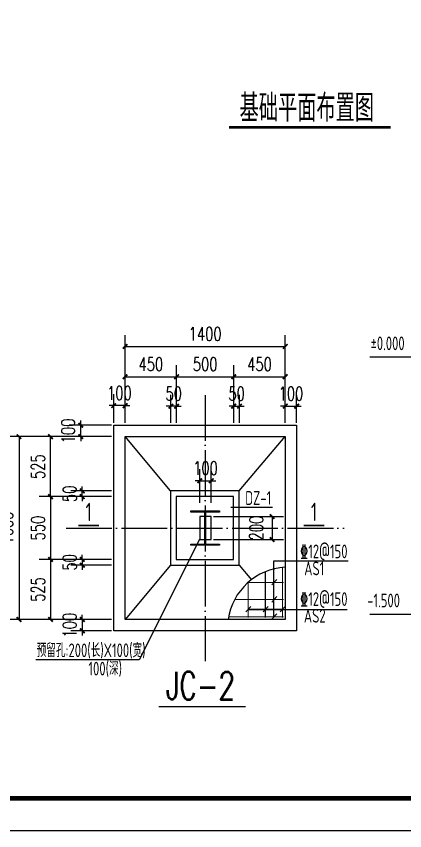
# Model space of a CAD drawing. Extents: x 180850 to 1399066, y 113487 to 334416.
# Drawn here: x 333032 to 350014, y 136382 to 172016 of the extents above; entities that cross this region are included whole.
import ezdxf
from ezdxf.enums import TextEntityAlignment as Align

# ---------------------------------------------------------------- set-up
doc = ezdxf.new("R2010")
doc.units = 0
doc.header["$LTSCALE"] = 1000
doc.linetypes.add('DOTE', pattern=[2.42, 2, -0.2, 0.02, -0.2])
for name, color, linetype in [('AXIS', 3, 'Continuous'), ('BASE_DE', 7, 'Continuous'), ('DOTE', 1, 'Continuous'), ('GZ', 50, 'Continuous'), ('NUM', 7, 'Continuous'), ('PUB_TITLE', 4, 'Continuous'), ('REIN', 1, 'Continuous'), ('TEXT', 7, 'Continuous'), ('THICK', 6, 'Continuous'), ('YCX', 90, 'Continuous'), ('引出线', 3, 'Continuous'), ('承台', 2, 'Continuous')]:
    doc.layers.add(name, color=color, linetype=linetype)
doc.styles.add('_TCH_DIM_T3', font='SIMPLEX', dxfattribs={"width": 0.705882, "bigfont": 'GBCBIG'})
doc.styles.add('TSSD_Norm', font='tssdeng.shx', dxfattribs={"bigfont": 'hztxt.shx'})
doc.dimstyles.new('TCH-200-5', dxfattribs={"dimtxt": 595, "dimasz": 200, "dimexe": 500, "dimexo": 600, "dimgap": 252.5, "dimtad": 1, "dimdec": 0, "dimlfac": 0.2, "dimzin": 0, "dimdsep": 46, "dimtxsty": '_TCH_DIM_T3', "dimblk": 'ARCHTICK', "dimcen": 0.09, "dimclrd": 124, "dimclre": 124, "dimclrt": 7, "dimazin": 2, "dimtfac": 1, "dimtdec": 0, "dimtix": 1, "dimtmove": 2, "dimatfit": 3, "dimfxl": 1, "dimtolj": 1, "dimtzin": 0, "dimarcsym": 0})

# ---------------------------------------------------------------- blocks, each defined once
blk = doc.blocks.new('_ArchTick')
at = {"color": 0, "linetype": 'ByBlock', "const_width": 0.4}
blk.add_lwpolyline([(-0.5, -0.5), (0.5, 0.5)], dxfattribs=at)
blk = doc.blocks.new('*D1289')
at = {"layer": 'AXIS', "color": 124, "lineweight": -2, "transparency": 16777216}
for p, q in [((337790, 154224), (337790, 156745)), ((340040, 154724), (340040, 156745)), ((337790, 156245), (340040, 156245))]:
    blk.add_line(p, q, dxfattribs=at)
at = {"layer": 'Defpoints', "color": 0, "transparency": 16777216}
for p in [(340040, 156245), (340040, 154124), (337790, 153624)]:
    blk.add_point(p, dxfattribs=at)
at = {"layer": 'AXIS', "color": 124, "lineweight": -2, "transparency": 16777216, "xscale": 200, "yscale": 200, "zscale": 200, "rotation": 180}
blk.add_blockref('_ArchTick', (337790, 156245), dxfattribs=at)
at = {"layer": 'AXIS', "color": 124, "lineweight": -2, "transparency": 16777216, "xscale": 200, "yscale": 200, "zscale": 200}
blk.add_blockref('_ArchTick', (340040, 156245), dxfattribs=at)
at = {"layer": 'AXIS', "color": 7, "transparency": 16777216, "insert": (338915, 156795), "char_height": 595, "attachment_point": 5, "style": '_TCH_DIM_T3'}
blk.add_mtext('\\A1;450', dxfattribs=at)
blk = doc.blocks.new('*D1290')
at = {"layer": 'AXIS', "color": 124, "lineweight": -2, "transparency": 16777216}
for p, q in [((340040, 154724), (340040, 156745)), ((342540, 154724), (342540, 156745)), ((340040, 156245), (342540, 156245))]:
    blk.add_line(p, q, dxfattribs=at)
at = {"layer": 'Defpoints', "color": 0, "transparency": 16777216}
for p in [(342540, 156245), (340040, 154124), (342540, 154124)]:
    blk.add_point(p, dxfattribs=at)
at = {"layer": 'AXIS', "color": 124, "lineweight": -2, "transparency": 16777216, "xscale": 200, "yscale": 200, "zscale": 200, "rotation": 180}
blk.add_blockref('_ArchTick', (340040, 156245), dxfattribs=at)
at = {"layer": 'AXIS', "color": 124, "lineweight": -2, "transparency": 16777216, "xscale": 200, "yscale": 200, "zscale": 200}
blk.add_blockref('_ArchTick', (342540, 156245), dxfattribs=at)
at = {"layer": 'AXIS', "color": 7, "transparency": 16777216, "insert": (341290, 156795), "char_height": 595, "attachment_point": 5, "style": '_TCH_DIM_T3'}
blk.add_mtext('\\A1;500', dxfattribs=at)
blk = doc.blocks.new('*D1291')
at = {"layer": 'AXIS', "color": 124, "lineweight": -2, "transparency": 16777216}
for p, q in [((342540, 154724), (342540, 156745)), ((344790, 154224), (344790, 156745)), ((342540, 156245), (344790, 156245))]:
    blk.add_line(p, q, dxfattribs=at)
at = {"layer": 'Defpoints', "color": 0, "transparency": 16777216}
for p in [(344790, 156245), (342540, 154124), (344790, 153624)]:
    blk.add_point(p, dxfattribs=at)
at = {"layer": 'AXIS', "color": 124, "lineweight": -2, "transparency": 16777216, "xscale": 200, "yscale": 200, "zscale": 200, "rotation": 180}
blk.add_blockref('_ArchTick', (342540, 156245), dxfattribs=at)
at = {"layer": 'AXIS', "color": 124, "lineweight": -2, "transparency": 16777216, "xscale": 200, "yscale": 200, "zscale": 200}
blk.add_blockref('_ArchTick', (344790, 156245), dxfattribs=at)
at = {"layer": 'AXIS', "color": 7, "transparency": 16777216, "insert": (343665, 156795), "char_height": 595, "attachment_point": 5, "style": '_TCH_DIM_T3'}
blk.add_mtext('\\A1;450', dxfattribs=at)
blk = doc.blocks.new('*D1292')
at = {"layer": 'AXIS', "color": 124, "lineweight": -2, "transparency": 16777216}
for p, q in [((339790, 154224), (339790, 155456)), ((340040, 154224), (340040, 155456)), ((339790, 154956), (339590, 154956)), ((340040, 154956), (339790, 154956)), ((340040, 154956), (340240, 154956))]:
    blk.add_line(p, q, dxfattribs=at)
at = {"layer": 'Defpoints', "color": 0, "transparency": 16777216}
for p in [(339790, 154956), (339790, 153624), (340040, 153624)]:
    blk.add_point(p, dxfattribs=at)
at = {"layer": 'AXIS', "color": 124, "lineweight": -2, "transparency": 16777216, "xscale": 200, "yscale": 200, "zscale": 200}
blk.add_blockref('_ArchTick', (339790, 154956), dxfattribs=at)
at = {"layer": 'AXIS', "color": 124, "lineweight": -2, "transparency": 16777216, "xscale": 200, "yscale": 200, "zscale": 200, "rotation": 180}
blk.add_blockref('_ArchTick', (340040, 154956), dxfattribs=at)
at = {"layer": 'AXIS', "color": 7, "transparency": 16777216, "insert": (339915, 155506), "char_height": 595, "attachment_point": 5, "style": '_TCH_DIM_T3'}
blk.add_mtext('\\A1;50', dxfattribs=at)
blk = doc.blocks.new('*D1293')
at = {"layer": 'AXIS', "color": 124, "lineweight": -2, "transparency": 16777216}
for p, q in [((342540, 154224), (342540, 155456)), ((342790, 154224), (342790, 155456)), ((342540, 154956), (342340, 154956)), ((342540, 154956), (342790, 154956)), ((342790, 154956), (342990, 154956))]:
    blk.add_line(p, q, dxfattribs=at)
at = {"layer": 'Defpoints', "color": 0, "transparency": 16777216}
for p in [(342790, 154956), (342540, 153624), (342790, 153624)]:
    blk.add_point(p, dxfattribs=at)
at = {"layer": 'AXIS', "color": 124, "lineweight": -2, "transparency": 16777216, "xscale": 200, "yscale": 200, "zscale": 200}
blk.add_blockref('_ArchTick', (342540, 154956), dxfattribs=at)
at = {"layer": 'AXIS', "color": 124, "lineweight": -2, "transparency": 16777216, "xscale": 200, "yscale": 200, "zscale": 200, "rotation": 180}
blk.add_blockref('_ArchTick', (342790, 154956), dxfattribs=at)
at = {"layer": 'AXIS', "color": 7, "transparency": 16777216, "insert": (342665, 155506), "char_height": 595, "attachment_point": 5, "style": '_TCH_DIM_T3'}
blk.add_mtext('\\A1;50', dxfattribs=at)
blk = doc.blocks.new('*D1294')
at = {"layer": 'AXIS', "color": 124, "lineweight": -2, "transparency": 16777216}
for p, q in [((337290, 154224), (337290, 155480)), ((337790, 154224), (337790, 155480)), ((337290, 154980), (337090, 154980)), ((337790, 154980), (337290, 154980)), ((337790, 154980), (337990, 154980))]:
    blk.add_line(p, q, dxfattribs=at)
at = {"layer": 'Defpoints', "color": 0, "transparency": 16777216}
for p in [(337290, 154980), (337290, 153624), (337790, 153624)]:
    blk.add_point(p, dxfattribs=at)
at = {"layer": 'AXIS', "color": 124, "lineweight": -2, "transparency": 16777216, "xscale": 200, "yscale": 200, "zscale": 200}
blk.add_blockref('_ArchTick', (337290, 154980), dxfattribs=at)
at = {"layer": 'AXIS', "color": 124, "lineweight": -2, "transparency": 16777216, "xscale": 200, "yscale": 200, "zscale": 200, "rotation": 180}
blk.add_blockref('_ArchTick', (337790, 154980), dxfattribs=at)
at = {"layer": 'AXIS', "color": 7, "transparency": 16777216, "insert": (337540, 155530), "char_height": 595, "attachment_point": 5, "style": '_TCH_DIM_T3'}
blk.add_mtext('\\A1;100', dxfattribs=at)
blk = doc.blocks.new('*D1295')
at = {"layer": 'AXIS', "color": 124, "lineweight": -2, "transparency": 16777216}
for p, q in [((344790, 154224), (344790, 155460)), ((345290, 154224), (345290, 155460)), ((344790, 154960), (344590, 154960)), ((344790, 154960), (345290, 154960)), ((345290, 154960), (345490, 154960))]:
    blk.add_line(p, q, dxfattribs=at)
at = {"layer": 'Defpoints', "color": 0, "transparency": 16777216}
for p in [(345290, 154960), (344790, 153624), (345290, 153624)]:
    blk.add_point(p, dxfattribs=at)
at = {"layer": 'AXIS', "color": 124, "lineweight": -2, "transparency": 16777216, "xscale": 200, "yscale": 200, "zscale": 200}
blk.add_blockref('_ArchTick', (344790, 154960), dxfattribs=at)
at = {"layer": 'AXIS', "color": 124, "lineweight": -2, "transparency": 16777216, "xscale": 200, "yscale": 200, "zscale": 200, "rotation": 180}
blk.add_blockref('_ArchTick', (345290, 154960), dxfattribs=at)
at = {"layer": 'AXIS', "color": 7, "transparency": 16777216, "insert": (345040, 155510), "char_height": 595, "attachment_point": 5, "style": '_TCH_DIM_T3'}
blk.add_mtext('\\A1;100', dxfattribs=at)
blk = doc.blocks.new('*D1296')
at = {"layer": 'AXIS', "color": 124, "lineweight": -2, "transparency": 16777216}
for p, q in [((337790, 154224), (337790, 158071)), ((344790, 154224), (344790, 158071)), ((337790, 157571), (344790, 157571))]:
    blk.add_line(p, q, dxfattribs=at)
at = {"layer": 'Defpoints', "color": 0, "transparency": 16777216}
for p in [(344790, 157571), (337790, 153624), (344790, 153624)]:
    blk.add_point(p, dxfattribs=at)
at = {"layer": 'AXIS', "color": 124, "lineweight": -2, "transparency": 16777216, "xscale": 200, "yscale": 200, "zscale": 200, "rotation": 180}
blk.add_blockref('_ArchTick', (337790, 157571), dxfattribs=at)
at = {"layer": 'AXIS', "color": 124, "lineweight": -2, "transparency": 16777216, "xscale": 200, "yscale": 200, "zscale": 200}
blk.add_blockref('_ArchTick', (344790, 157571), dxfattribs=at)
at = {"layer": 'AXIS', "color": 7, "transparency": 16777216, "insert": (341290, 158121), "char_height": 595, "attachment_point": 5, "style": '_TCH_DIM_T3'}
blk.add_mtext('\\A1;1400', dxfattribs=at)
blk = doc.blocks.new('*D1297')
at = {"layer": 'AXIS', "color": 124, "lineweight": -2, "transparency": 16777216}
for p, q in [((337190, 153624), (334029, 153624)), ((334529, 150999), (334529, 153624)), ((337190, 150999), (334029, 150999))]:
    blk.add_line(p, q, dxfattribs=at)
at = {"layer": 'Defpoints', "color": 0, "transparency": 16777216}
for p in [(334529, 153624), (337790, 153624), (337790, 150999)]:
    blk.add_point(p, dxfattribs=at)
at = {"layer": 'AXIS', "color": 124, "lineweight": -2, "transparency": 16777216, "xscale": 200, "yscale": 200, "zscale": 200}
for p, rotation in [((334529, 153624), 90), ((334529, 150999), 270)]:
    blk.add_blockref('_ArchTick', p, dxfattribs=dict(at, rotation=rotation))
at = {"layer": 'AXIS', "color": 7, "transparency": 16777216, "insert": (333979, 152311), "char_height": 595, "attachment_point": 5, "rotation": 90, "style": '_TCH_DIM_T3'}
blk.add_mtext('\\A1;525', dxfattribs=at)
blk = doc.blocks.new('*D1298')
at = {"layer": 'AXIS', "color": 124, "lineweight": -2, "transparency": 16777216}
for p, q in [((337190, 150999), (334029, 150999)), ((334529, 150999), (334529, 148249)), ((337190, 148249), (334029, 148249))]:
    blk.add_line(p, q, dxfattribs=at)
at = {"layer": 'Defpoints', "color": 0, "transparency": 16777216}
for p in [(337790, 150999), (334529, 148249), (337790, 148249)]:
    blk.add_point(p, dxfattribs=at)
at = {"layer": 'AXIS', "color": 124, "lineweight": -2, "transparency": 16777216, "xscale": 200, "yscale": 200, "zscale": 200}
for p, rotation in [((334529, 150999), 90), ((334529, 148249), 270)]:
    blk.add_blockref('_ArchTick', p, dxfattribs=dict(at, rotation=rotation))
at = {"layer": 'AXIS', "color": 7, "transparency": 16777216, "insert": (333979, 149624), "char_height": 595, "attachment_point": 5, "rotation": 90, "style": '_TCH_DIM_T3'}
blk.add_mtext('\\A1;550', dxfattribs=at)
blk = doc.blocks.new('*D1299')
at = {"layer": 'AXIS', "color": 124, "lineweight": -2, "transparency": 16777216}
for p, q in [((337190, 148249), (334029, 148249)), ((334529, 148249), (334529, 145624)), ((337190, 145624), (334029, 145624))]:
    blk.add_line(p, q, dxfattribs=at)
at = {"layer": 'Defpoints', "color": 0, "transparency": 16777216}
for p in [(337790, 148249), (334529, 145624), (337790, 145624)]:
    blk.add_point(p, dxfattribs=at)
at = {"layer": 'AXIS', "color": 124, "lineweight": -2, "transparency": 16777216, "xscale": 200, "yscale": 200, "zscale": 200}
for p, rotation in [((334529, 148249), 90), ((334529, 145624), 270)]:
    blk.add_blockref('_ArchTick', p, dxfattribs=dict(at, rotation=rotation))
at = {"layer": 'AXIS', "color": 7, "transparency": 16777216, "insert": (333979, 146936), "char_height": 595, "attachment_point": 5, "rotation": 90, "style": '_TCH_DIM_T3'}
blk.add_mtext('\\A1;525', dxfattribs=at)
blk = doc.blocks.new('*D1300')
at = {"layer": 'AXIS', "color": 124, "lineweight": -2, "transparency": 16777216}
for p, q in [((337190, 148249), (335415, 148249)), ((335915, 148249), (335915, 148449)), ((335915, 148249), (335915, 147999)), ((337190, 147999), (335415, 147999)), ((335915, 147999), (335915, 147799))]:
    blk.add_line(p, q, dxfattribs=at)
at = {"layer": 'Defpoints', "color": 0, "transparency": 16777216}
for p in [(337790, 148249), (335915, 147999), (337790, 147999)]:
    blk.add_point(p, dxfattribs=at)
at = {"layer": 'AXIS', "color": 124, "lineweight": -2, "transparency": 16777216, "xscale": 200, "yscale": 200, "zscale": 200}
for p, rotation in [((335915, 148249), 270), ((335915, 147999), 90)]:
    blk.add_blockref('_ArchTick', p, dxfattribs=dict(at, rotation=rotation))
at = {"layer": 'AXIS', "color": 7, "transparency": 16777216, "insert": (335365, 148124), "char_height": 595, "attachment_point": 5, "rotation": 90, "style": '_TCH_DIM_T3'}
blk.add_mtext('\\A1;50', dxfattribs=at)
blk = doc.blocks.new('*D1301')
at = {"layer": 'AXIS', "color": 124, "lineweight": -2, "transparency": 16777216}
for p, q in [((335915, 151249), (335915, 151449)), ((337190, 151249), (335415, 151249)), ((335915, 150999), (335915, 151249)), ((337190, 150999), (335415, 150999)), ((335915, 150999), (335915, 150799))]:
    blk.add_line(p, q, dxfattribs=at)
at = {"layer": 'Defpoints', "color": 0, "transparency": 16777216}
for p in [(335915, 151249), (337790, 151249), (337790, 150999)]:
    blk.add_point(p, dxfattribs=at)
at = {"layer": 'AXIS', "color": 124, "lineweight": -2, "transparency": 16777216, "xscale": 200, "yscale": 200, "zscale": 200}
for p, rotation in [((335915, 151249), 270), ((335915, 150999), 90)]:
    blk.add_blockref('_ArchTick', p, dxfattribs=dict(at, rotation=rotation))
at = {"layer": 'AXIS', "color": 7, "transparency": 16777216, "insert": (335365, 151124), "char_height": 595, "attachment_point": 5, "rotation": 90, "style": '_TCH_DIM_T3'}
blk.add_mtext('\\A1;50', dxfattribs=at)
blk = doc.blocks.new('*D1302')
at = {"layer": 'AXIS', "color": 124, "lineweight": -2, "transparency": 16777216}
for p, q in [((335849, 154124), (335849, 154324)), ((337190, 154124), (335349, 154124)), ((335849, 153624), (335849, 154124)), ((337190, 153624), (335349, 153624)), ((335849, 153624), (335849, 153424))]:
    blk.add_line(p, q, dxfattribs=at)
at = {"layer": 'Defpoints', "color": 0, "transparency": 16777216}
for p in [(335849, 154124), (337790, 154124), (337790, 153624)]:
    blk.add_point(p, dxfattribs=at)
at = {"layer": 'AXIS', "color": 124, "lineweight": -2, "transparency": 16777216, "xscale": 200, "yscale": 200, "zscale": 200}
for p, rotation in [((335849, 154124), 270), ((335849, 153624), 90)]:
    blk.add_blockref('_ArchTick', p, dxfattribs=dict(at, rotation=rotation))
at = {"layer": 'AXIS', "color": 7, "transparency": 16777216, "insert": (335299, 153874), "char_height": 595, "attachment_point": 5, "rotation": 90, "style": '_TCH_DIM_T3'}
blk.add_mtext('\\A1;100', dxfattribs=at)
blk = doc.blocks.new('*D1303')
at = {"layer": 'AXIS', "color": 124, "lineweight": -2, "transparency": 16777216}
for p, q in [((335917, 145624), (335917, 145824)), ((337190, 145624), (335417, 145624)), ((335917, 145624), (335917, 145124)), ((337190, 145124), (335417, 145124)), ((335917, 145124), (335917, 144924))]:
    blk.add_line(p, q, dxfattribs=at)
at = {"layer": 'Defpoints', "color": 0, "transparency": 16777216}
for p in [(337790, 145624), (335917, 145124), (337790, 145124)]:
    blk.add_point(p, dxfattribs=at)
at = {"layer": 'AXIS', "color": 124, "lineweight": -2, "transparency": 16777216, "xscale": 200, "yscale": 200, "zscale": 200}
for p, rotation in [((335917, 145624), 270), ((335917, 145124), 90)]:
    blk.add_blockref('_ArchTick', p, dxfattribs=dict(at, rotation=rotation))
at = {"layer": 'AXIS', "color": 7, "transparency": 16777216, "insert": (335367, 145374), "char_height": 595, "attachment_point": 5, "rotation": 90, "style": '_TCH_DIM_T3'}
blk.add_mtext('\\A1;100', dxfattribs=at)
blk = doc.blocks.new('*D1304')
at = {"layer": 'AXIS', "color": 124, "lineweight": -2, "transparency": 16777216}
for p, q in [((337190, 153624), (332650, 153624)), ((333150, 153624), (333150, 145624)), ((337190, 145624), (332650, 145624))]:
    blk.add_line(p, q, dxfattribs=at)
at = {"layer": 'Defpoints', "color": 0, "transparency": 16777216}
for p in [(337790, 153624), (333150, 145624), (337790, 145624)]:
    blk.add_point(p, dxfattribs=at)
at = {"layer": 'AXIS', "color": 124, "lineweight": -2, "transparency": 16777216, "xscale": 200, "yscale": 200, "zscale": 200}
for p, rotation in [((333150, 153624), 90), ((333150, 145624), 270)]:
    blk.add_blockref('_ArchTick', p, dxfattribs=dict(at, rotation=rotation))
at = {"layer": 'AXIS', "color": 7, "transparency": 16777216, "insert": (332600, 149624), "char_height": 595, "attachment_point": 5, "rotation": 90, "style": '_TCH_DIM_T3'}
blk.add_mtext('\\A1;1600', dxfattribs=at)
blk = doc.blocks.new('*D1314')
at = {"layer": 'AXIS', "color": 124, "lineweight": -2, "transparency": 16777216}
for p, q in [((341655, 150124), (344717, 150124)), ((344217, 150124), (344217, 149124)), ((341655, 149124), (344717, 149124))]:
    blk.add_line(p, q, dxfattribs=at)
at = {"layer": 'Defpoints', "color": 0, "transparency": 16777216}
for p in [(341055, 150124), (341055, 149124), (344217, 149124)]:
    blk.add_point(p, dxfattribs=at)
at = {"layer": 'AXIS', "color": 124, "lineweight": -2, "transparency": 16777216, "xscale": 200, "yscale": 200, "zscale": 200}
for p, rotation in [((344217, 150124), 90), ((344217, 149124), 270)]:
    blk.add_blockref('_ArchTick', p, dxfattribs=dict(at, rotation=rotation))
at = {"layer": 'AXIS', "color": 7, "transparency": 16777216, "insert": (343527, 149624), "char_height": 595, "attachment_point": 5, "rotation": 90, "style": '_TCH_DIM_T3'}
blk.add_mtext('\\A1;200', dxfattribs=at)
blk = doc.blocks.new('*D1308')
at = {"layer": 'AXIS', "color": 124, "lineweight": -2, "transparency": 16777216}
for p, q in [((341055, 150724), (341055, 152194)), ((341555, 150724), (341555, 152194)), ((341055, 151694), (340855, 151694)), ((341055, 151694), (341555, 151694)), ((341555, 151694), (341755, 151694))]:
    blk.add_line(p, q, dxfattribs=at)
at = {"layer": 'Defpoints', "color": 0, "transparency": 16777216}
for p in [(341555, 151694), (341055, 150124), (341555, 150124)]:
    blk.add_point(p, dxfattribs=at)
at = {"layer": 'AXIS', "color": 124, "lineweight": -2, "transparency": 16777216, "xscale": 200, "yscale": 200, "zscale": 200}
blk.add_blockref('_ArchTick', (341055, 151694), dxfattribs=at)
at = {"layer": 'AXIS', "color": 124, "lineweight": -2, "transparency": 16777216, "xscale": 200, "yscale": 200, "zscale": 200, "rotation": 180}
blk.add_blockref('_ArchTick', (341555, 151694), dxfattribs=at)
at = {"layer": 'AXIS', "color": 7, "transparency": 16777216, "insert": (341305, 152244), "char_height": 595, "attachment_point": 5, "style": '_TCH_DIM_T3'}
blk.add_mtext('\\A1;100', dxfattribs=at)

msp = doc.modelspace()

# ---------------------------------------------------------------- linework, layer by layer
msp.add_line((342775.45, 149247.67), (342775.45, 149247.67))
at = {"color": 3, "const_width": 117.6}
msp.add_lwpolyline([(342329.1, 167153), (349405.53, 167153)], dxfattribs=at)
at = {"layer": 'AXIS'}
msp.add_line((344236.37, 150526.45), (342415.45, 150526.45), dxfattribs=at)
at = {"layer": 'BASE_DE'}
msp.add_arc((344941.98, 145230.04), 2682.2, 93.238731, 171.554886, dxfattribs=at)
at = {"layer": 'DOTE', "linetype": 'DOTE'}
for p, q in [((341290.45, 155444.95), (341290.45, 143802.95)), ((335213.95, 149623.95), (347366.95, 149623.95))]:
    msp.add_line(p, q, dxfattribs=at)
at = {"layer": 'GZ'}
for points in [[(341915.45, 148872.67), (340665.45, 148872.67), (340665.45, 148922.67), (341256.2, 148922.67), (341275.45, 148947.67), (341275.45, 150299.42), (341256.2, 150322.67), (340665.45, 150322.67), (340665.45, 150372.67), (341915.45, 150372.67), (341915.45, 150322.67), (341325.45, 150322.67), (341305.45, 150300.23), (341305.45, 148947.67), (341325.45, 148922.67), (341915.45, 148922.67), (341915.45, 148872.67)], [(341055.45, 149123.55), (341555.45, 149123.55), (341555.45, 150123.55), (341055.45, 150123.55)]]:
    msp.add_lwpolyline(points, close=True, dxfattribs=at)
at = {"layer": 'PUB_TITLE'}
msp.add_lwpolyline([(306908.52, 220381.89), (425837.69, 220381.89), (425837.69, 136381.97), (306908.52, 136381.97)], close=True, dxfattribs=at)
at = {"layer": 'PUB_TITLE', "const_width": 212.12}
msp.add_lwpolyline([(310443.87, 137796.11), (310443.87, 218967.75), (424423.55, 218967.75), (424423.55, 137796.11)], close=True, dxfattribs=at)
at = {"layer": 'REIN', "const_width": 45}
for points in [[(344670.45, 145698.95), (344670.45, 147898.46)], [(343920.45, 145698.95), (343920.45, 147710.09)], [(343170.45, 145698.95), (343170.45, 147243.95)], [(344715.45, 147243.95), (343170.45, 147243.95)], [(344715.45, 146493.95), (342576.24, 146493.95)], [(344715.45, 145743.95), (342309.48, 145743.95)]]:
    msp.add_lwpolyline(points, dxfattribs=at)
at = {"layer": 'THICK', "const_width": 75}
for points in [[(335745.04, 149731.45), (336645.04, 149731.45)], [(346499.37, 149731.45), (345599.37, 149731.45)]]:
    msp.add_lwpolyline(points, dxfattribs=at)
at = {"layer": 'YCX'}
for p, q in [((344210.95, 147137.22), (344424.64, 147373.51)), ((344210.95, 146387.22), (344424.64, 146623.51)), ((343073.92, 145959.46), (343287.61, 146195.75)), ((343823.92, 145959.46), (344037.61, 146195.75)), ((344573.92, 145959.46), (344787.61, 146195.75)), ((344210.95, 145637.22), (344424.64, 145873.51))]:
    msp.add_line(p, q, dxfattribs=at)
for points in [[(344291.46, 145743.95), (344291.46, 146689.45), (344291.46, 148189.45), (347544.37, 148189.45)], [(344670.45, 146066.19), (343170.45, 146066.19), (347499.37, 146066.19)]]:
    msp.add_lwpolyline(points, dxfattribs=at)
at = {"layer": '引出线'}
for p, q in [((348487.05, 157113.64), (351052.05, 157113.64)), ((341040.45, 149125.24), (338410.89, 143858.45)), ((348487.05, 145863.64), (351052.05, 145863.64)), ((338410.89, 143858.45), (333882.84, 143858.45))]:
    msp.add_line(p, q, dxfattribs=at)
at = {"layer": '承台'}
for p, q in [((339775.45, 151248.55), (337790.45, 153623.95)), ((342775.45, 151248.55), (344790.45, 153623.95)), ((339775.45, 147998.55), (337790.45, 145623.95)), ((342775.45, 147998.55), (343313.63, 147361.39)), ((339258.87, 141818.45), (343057.87, 141818.45))]:
    msp.add_line(p, q, dxfattribs=at)
for points in [[(337290.45, 154123.95), (345290.45, 154123.95), (345290.45, 145123.95), (337290.45, 145123.95)], [(337790.45, 153623.95), (344790.45, 153623.95), (344790.45, 145623.95), (337790.45, 145623.95)], [(339775.45, 147998.55), (342775.45, 147998.55), (342775.45, 151248.55), (339775.45, 151248.55)], [(340025.45, 148248.55), (342525.45, 148248.55), (342525.45, 150998.55), (340025.45, 150998.55)]]:
    msp.add_lwpolyline(points, close=True, dxfattribs=at)

# ---------------------------------------------------------------- texts
at = {"layer": 'NUM', "style": '_TCH_DIM_T3', "width": 0.705882}
msp.add_text('JC-2', height=1200, dxfattribs=at).set_placement((339581.05, 142128.9))
at = {"layer": 'TEXT', "style": 'TSSD_Norm', "width": 0.7}
for s, height, p in [('基础平面布置图', 1200, (342794.23, 167401.93)), ('DZ-1', 599.998, (343040.37, 150639.45)), ('AS2', 599.998, (345606.45, 145485.77)), ('预留孔:200(长)X100(宽)', 599.9985, (333923.15, 143976.27)), ('100(深)', 599.998, (336186.77, 143172.85))]:
    msp.add_text(s, height=height, dxfattribs=at).set_placement(p)
for s, p in [('%%P0.000', (348523.46, 157225.97)), ('-1.500', (348376.39, 145975.97))]:
    msp.add_text(s, height=599.998, dxfattribs=at).set_placement(p, align=Align.BOTTOM_LEFT)
for p in [(336195.04, 150331.45), (346049.37, 150331.45)]:
    msp.add_text('1', height=800, dxfattribs=at).set_placement(p, align=Align.MIDDLE_CENTER)
for s, height, p in [('%%13212@150', 599.9985, (347513.94, 148301.95)), ('AS1', 599.998, (346498.67, 147559.01)), ('%%13212@150', 599.9985, (347513.94, 146216.95))]:
    msp.add_text(s, height=height, dxfattribs=at).set_placement(p, align=Align.RIGHT)

# ---------------------------------------------------------------- dimensions: what is measured, and where the dimension line sits
at = {"layer": 'AXIS'}
for base, p1, p2, picture, middle in [((344790.45, 157570.7), (337790.45, 153623.95), (344790.45, 153623.95), '*D1296', (341290.45, 158120.7)), ((340040.45, 156245.2), (337790.45, 153623.95), (340040.45, 154123.95), '*D1289', (338915.45, 156795.2)), ((342540.45, 156245.2), (340040.45, 154123.95), (342540.45, 154123.95), '*D1290', (341290.45, 156795.2)), ((344790.45, 156245.2), (342540.45, 154123.95), (344790.45, 153623.95), '*D1291', (343665.45, 156795.2)), ((337290.45, 154979.7), (337790.45, 153623.95), (337290.45, 153623.95), '*D1294', (337540.45, 155529.7)), ((339790.45, 154955.7), (340040.45, 153623.95), (339790.45, 153623.95), '*D1292', (339915.45, 155505.7)), ((345290.45, 154959.7), (344790.45, 153623.95), (345290.45, 153623.95), '*D1295', (345040.45, 155509.7)), ((341555.45, 151693.67), (341055.45, 150123.55), (341555.45, 150123.55), '*D1308', (341305.45, 152243.67))]:
    dim = msp.add_linear_dim(base=base, p1=p1, p2=p2, dimstyle='TCH-200-5', dxfattribs=at)
    dim.commit()
    dim.dimension.update_dxf_attribs({"geometry": picture, "text_midpoint": middle})
for base, p1, p2, angle, picture, middle in [((342790.45, 154955.7), (342540.45, 153623.95), (342790.45, 153623.95), 180, '*D1293', (342665.45, 155505.7)), ((335849.45, 154123.95), (337790.45, 153623.95), (337790.45, 154123.95), 90, '*D1302', (335299.45, 153873.95)), ((333149.95, 145623.95), (337790.45, 153623.95), (337790.45, 145623.95), 90, '*D1304', (332599.95, 149623.95)), ((334529.45, 153623.95), (337790.45, 150998.55), (337790.45, 153623.95), 90, '*D1297', (333979.45, 152311.25)), ((335915.45, 151248.55), (337790.45, 150998.55), (337790.45, 151248.55), 90, '*D1301', (335365.45, 151123.55)), ((334529.45, 148248.95), (337790.45, 150998.55), (337790.45, 148248.95), 90, '*D1298', (333979.45, 149623.75)), ((334529.45, 145623.95), (337790.45, 148248.95), (337790.45, 145623.95), 90, '*D1299', (333979.45, 146936.45)), ((335915.45, 147998.95), (337790.45, 148248.95), (337790.45, 147998.95), 90, '*D1300', (335365.45, 148123.95)), ((335916.95, 145123.95), (337790.45, 145623.95), (337790.45, 145123.95), 90, '*D1303', (335366.95, 145373.95))]:
    dim = msp.add_linear_dim(base=base, p1=p1, p2=p2, angle=angle, dimstyle='TCH-200-5', dxfattribs=at)
    dim.commit()
    dim.dimension.update_dxf_attribs({"geometry": picture, "text_midpoint": middle})
dim = msp.add_linear_dim(base=(344217.04, 149123.55), p1=(341055.45, 150123.55), p2=(341055.45, 149123.55), angle=90, dimstyle='TCH-200-5', dxfattribs=at)
dim.commit()
dim.dimension.update_dxf_attribs({"geometry": '*D1314', "text_midpoint": (343527.04, 149623.55), "dimtype": 160})

doc.saveas('drawing.dxf')
